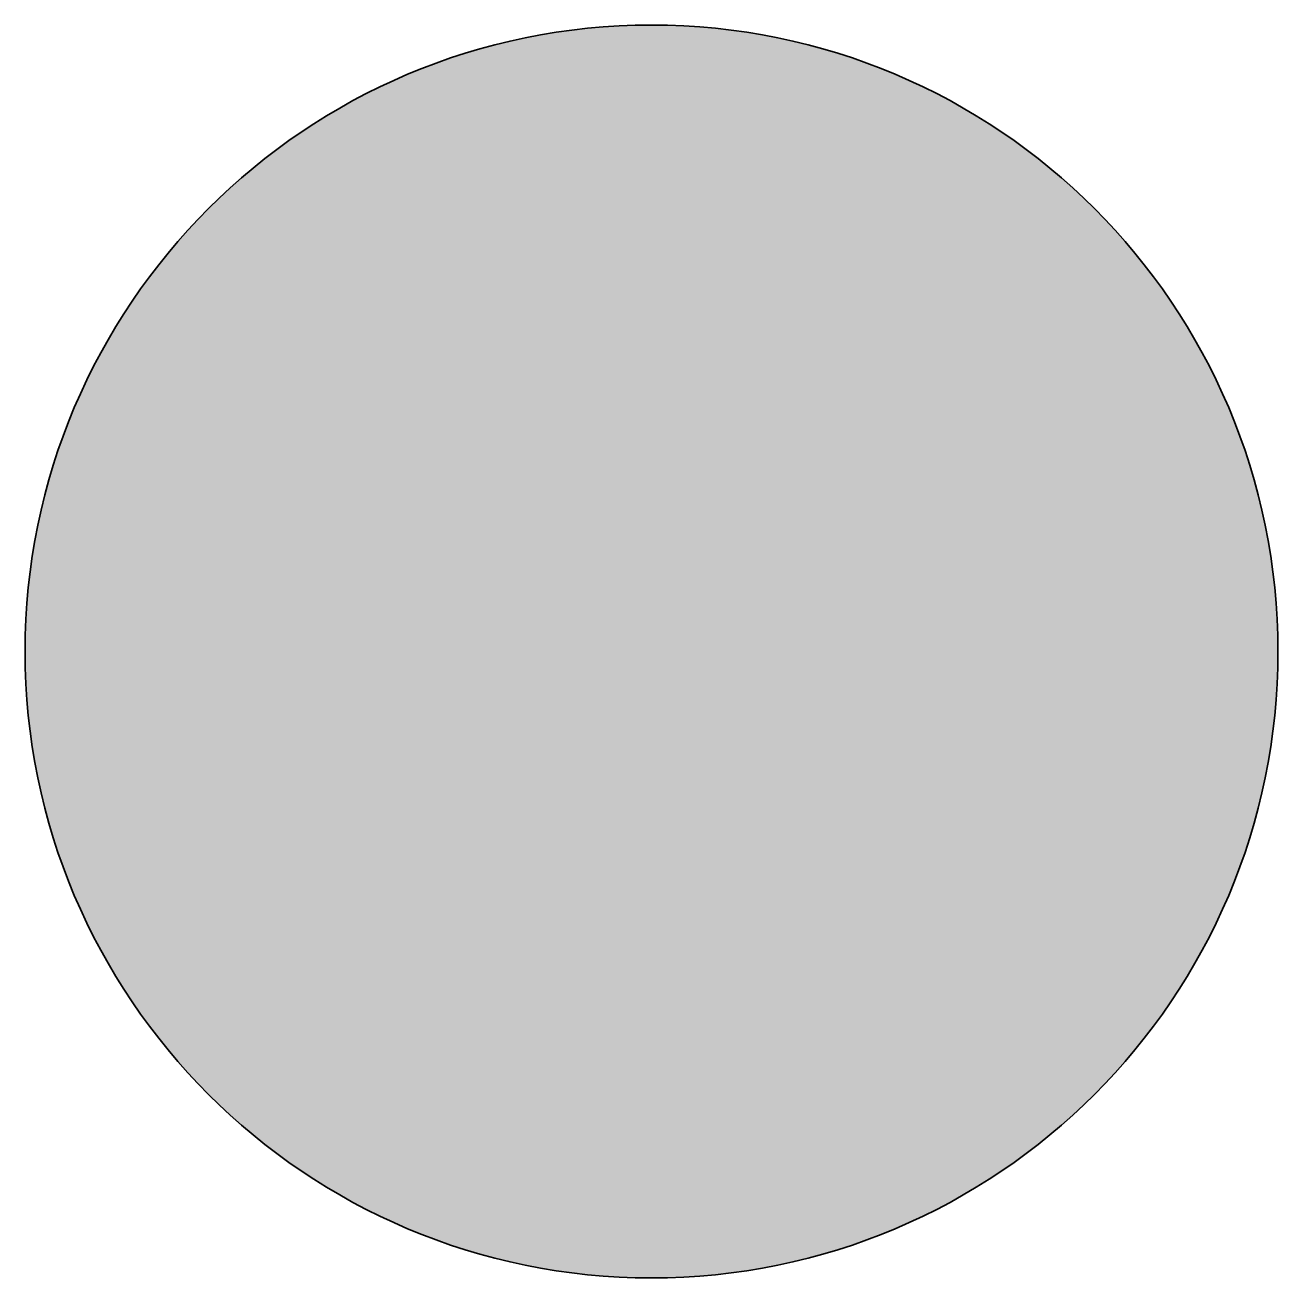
# Model space of a CAD drawing. Header units: inches. Extents: x 2.8 to 48, y -47.6 to -2.4.
import ezdxf

# ---------------------------------------------------------------- set-up
doc = ezdxf.new("R2010")
doc.units = ezdxf.units.IN
doc.header["$MEASUREMENT"] = 0
doc.layers.add('Camada 1', color=7, linetype='Continuous')

msp = doc.modelspace()

# ---------------------------------------------------------------- hatches: boundary and pattern name
at = {"layer": 'Camada 1', "true_color": 0xc6c6be}
h = msp.add_hatch(color=9, dxfattribs=at)
h.dxf.hatch_style = 2
edge = h.paths.add_edge_path()
edge.add_spline(control_points=[(48, -25), (48, -37.469), (37.892, -47.577), (25.423, -47.577), (12.955, -47.577), (2.847, -37.469), (2.847, -25), (2.847, -12.531), (12.955, -2.423), (25.423, -2.423), (37.892, -2.423), (48, -12.531), (48, -25)], knot_values=[0, 0, 0, 0, 1, 1, 1, 2, 2, 2, 3, 3, 3, 4, 4, 4, 4], degree=3, periodic=1)

# ---------------------------------------------------------------- linework, layer by layer
at = {"layer": 'Camada 1', "color": 175, "lineweight": 35, "true_color": 0x394999}
msp.add_open_spline([(48, -25), (48, -37.469), (37.892, -47.577), (25.423, -47.577), (12.955, -47.577), (2.847, -37.469), (2.847, -25), (2.847, -12.531), (12.955, -2.423), (25.423, -2.423), (37.892, -2.423), (48, -12.531), (48, -25)], degree=3, knots=[0, 0, 0, 0, 1, 1, 1, 2, 2, 2, 3, 3, 3, 4, 4, 4, 4], dxfattribs=at)

doc.saveas('drawing.dxf')
